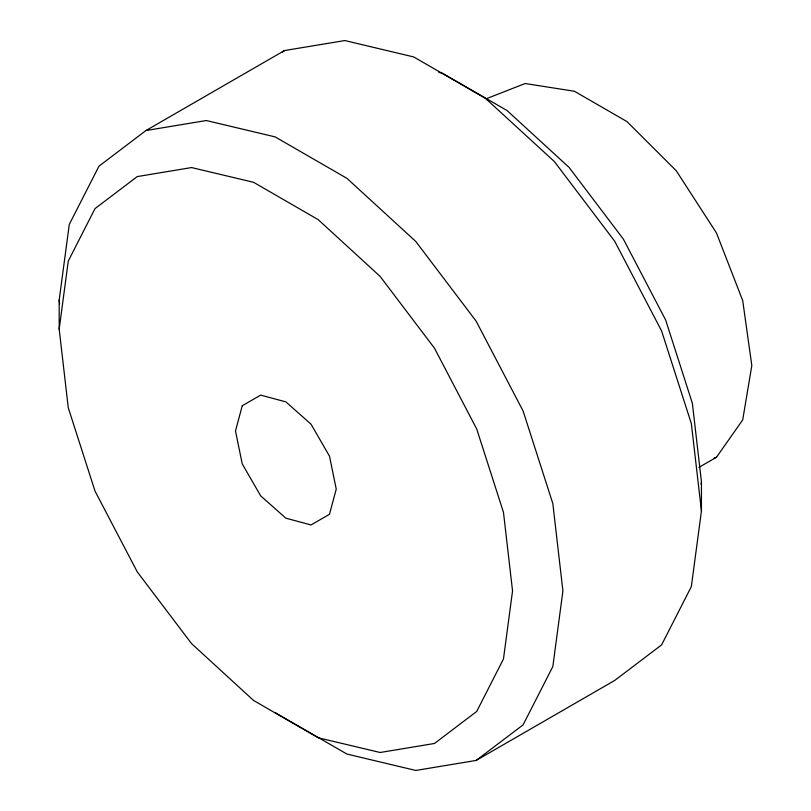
<?xml version="1.0" encoding="UTF-8"?>
<svg xmlns="http://www.w3.org/2000/svg" width="811" height="811" viewBox="0 0 811 811"><rect width="100%" height="100%" fill="white"/><g stroke="black" fill="none" stroke-linecap="round" stroke-linejoin="round"><path stroke-width="1.22" d="M59.183 329.154L68.266 261.071L95.009 208.62L137.262 176.585L191.578 167.563L253.559 182.303L318.165 219.609L380.146 276.429L434.463 348.172L476.716 428.989L503.469 512.329L512.542 590.905L503.469 658.988L476.716 711.44L434.463 743.474L380.146 752.496L318.165 737.757L253.559 700.451L191.578 643.63L137.262 571.887L95.009 491.071L68.266 407.73L59.183 329.154L59.183 300.08L69.28 224.414L99.003 166.133L145.95 130.541L284.468 50.566L344.827 40.55L413.681 56.932L485.465 98.364L554.318 161.501L614.677 241.202L661.624 331L691.347 423.606L701.444 510.92L691.347 586.586L661.624 644.867L614.677 680.459L476.158 760.434L415.8 770.45L346.946 754.068L275.162 712.636M701.11 484.319L701.444 481.846L692.361 403.27L665.618 319.929L623.365 239.113L569.048 167.37L507.068 110.549L442.461 73.243L438.812 72.382M698.94 467.369L716.468 457.262L742.704 419.926L751.817 365.508L742.704 300.577L716.468 232.95L676.262 170.776L626.944 121.569L574.452 91.268L525.133 83.523L486.073 98.82M282.471 52.076L284.468 50.566M476.158 760.434L523.105 724.852L552.828 666.571L562.915 590.905L552.828 503.58L523.095 410.974L476.148 321.176L415.8 241.475L346.936 178.339L275.162 136.907L206.298 120.525L145.95 130.541M714.167 458.154L716.468 457.262M59.183 300.08L59.619 303.821M701.444 481.846L701.444 510.92M242.246 405.764L235.494 430.945L242.246 463.922L260.676 495.866L285.867 518.188L311.049 524.94L329.489 514.296L336.241 489.114L329.489 456.137L311.049 424.194L285.867 401.871L260.676 395.119L242.246 405.764"/></g></svg>
